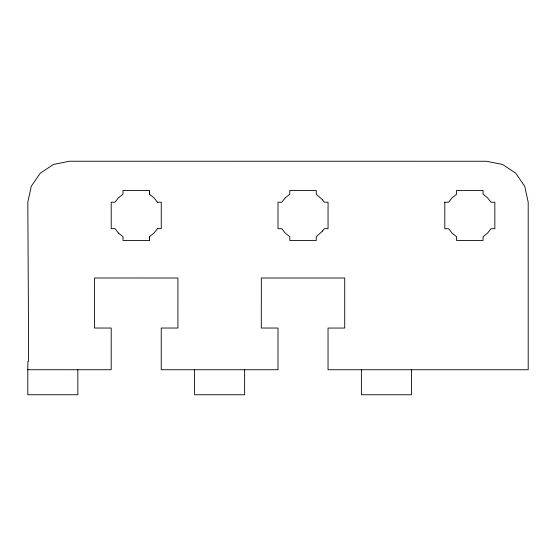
<?xml version="1.0" encoding="UTF-8"?>
<svg xmlns="http://www.w3.org/2000/svg" width="556" height="556" viewBox="0 0 556 556"><rect width="100%" height="100%" fill="white"/><g stroke="black" fill="none" stroke-linecap="round" stroke-linejoin="round"><path stroke-width="0.83" d="M77.84 369.726L77.84 394.746L27.8 394.746L27.807 366.599L27.939 361.386L28.537 361.386L28.537 336.512L27.821 202.203L31.296 186.225L40.268 173.208L53.446 164.444L69.514 161.233L486.514 161.254L502.582 164.465L515.753 173.236L524.725 186.253L528.2 202.231L528.2 369.754L328.033 369.74L328.04 328.047L344.72 328.047L344.72 278.007L261.32 278L261.313 328.04L278 328.04L277.993 369.74L161.24 369.733L161.24 328.033L177.92 328.033L177.927 278L94.52 277.993L94.52 328.033L111.207 328.033L111.2 369.733L27.8 369.726M149.467 240.463L149.467 236.675L153.922 233.138L157.466 228.69M157.466 202.21L153.922 197.755L149.474 194.218L149.474 190.43L122.994 190.423L122.994 194.218L118.539 197.755L115.002 202.203L111.214 202.203L111.207 228.683L115.002 228.683L118.546 233.131M149.474 236.675L149.474 240.463L122.987 240.463L122.994 236.675L118.539 233.131M149.474 194.218L149.474 190.43M194.6 369.733L194.593 394.753L244.633 394.76L244.647 369.74M361.393 369.747L361.393 394.767L411.433 394.767L411.433 369.747M322.605 231.025L324.259 228.697L328.047 228.697L328.047 202.217L324.259 202.217L322.612 199.889M285.339 197.762L281.795 202.217L278.007 202.217L278.007 228.69L281.802 228.697L285.339 233.145L289.787 236.682L289.787 240.477L316.267 240.477L316.267 236.682L322.612 231.025M285.339 197.762L289.794 194.225L289.794 190.437L316.274 190.437L316.267 194.225L322.612 199.889M157.459 202.21L161.254 202.21L161.247 228.69L157.459 228.69M444.807 202.224L444.8 228.704L448.595 228.704L452.132 233.152L456.587 236.696L456.58 240.484L483.067 240.484L483.067 236.696L487.515 233.152L491.052 228.704L494.847 228.704L494.847 202.224L491.052 202.224L487.515 197.776L483.06 194.232L483.067 190.444L456.58 190.444L456.58 194.232L452.132 197.776L448.595 202.224L444.8 202.224"/></g></svg>
